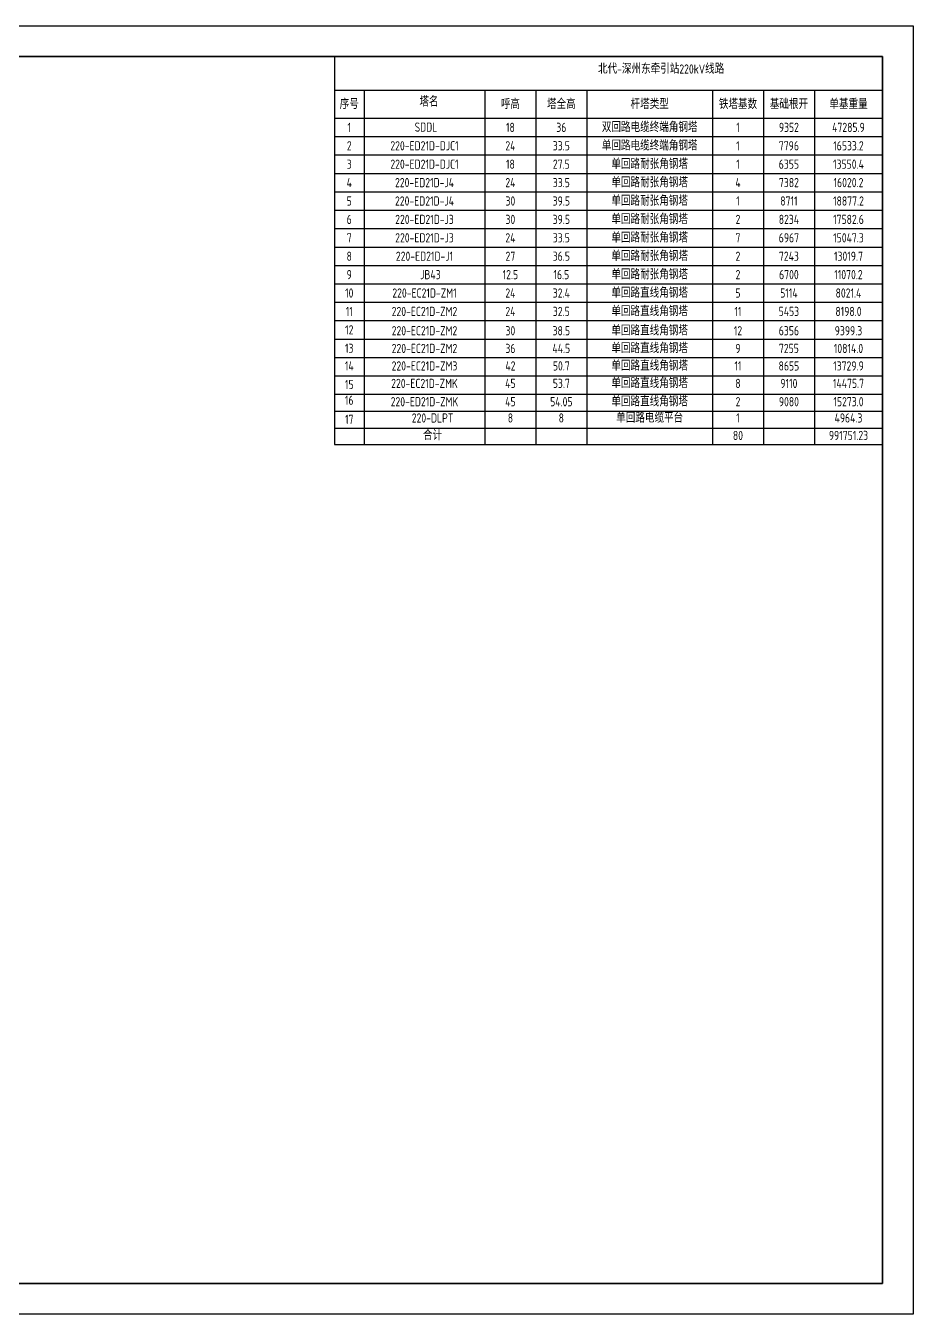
# Model space of a CAD drawing. Header units: millimetres. Extents: x 601 to 1195, y -2888 to -2468.
# Drawn here: x 905.6 to 1195.1, y -2887.8 to -2467.8 of the extents above; entities that cross this region are included whole.
import ezdxf
from ezdxf.enums import TextEntityAlignment as Align

# ---------------------------------------------------------------- set-up
doc = ezdxf.new("R2010")
doc.units = ezdxf.units.MM
doc.styles.get("Standard").update_dxf_attribs({"font": 'tssdeng.shx', "width": 0.7, "bigfont": 'tssdchn.shx'})

msp = doc.modelspace()

# ---------------------------------------------------------------- linework, layer by layer
at = {"color": 3}
for p, q in [((601.07, -2467.82), (1195.07, -2467.82)), ((1195.07, -2467.82), (1195.07, -2887.82)), ((1195.07, -2887.82), (601.07, -2887.82))]:
    msp.add_line(p, q, dxfattribs=at)
at = {"linetype": 'Continuous'}
for p, q in [((1006.33, -2477.82), (1185.07, -2477.82)), ((1006.33, -2477.82), (1006.33, -2604.29)), ((1185.07, -2477.82), (1185.07, -2604.29)), ((1006.33, -2488.81), (1185.07, -2488.81)), ((1015.95, -2488.81), (1015.95, -2604.29)), ((1015.95, -2488.81), (1015.95, -2604.29)), ((1055.39, -2488.81), (1055.39, -2604.29)), ((1072, -2488.81), (1072, -2604.29)), ((1088.61, -2488.81), (1088.61, -2604.29)), ((1129.6, -2488.81), (1129.6, -2604.29)), ((1146.21, -2488.81), (1146.21, -2604.29)), ((1162.83, -2488.81), (1162.83, -2604.29)), ((1006.33, -2497.94), (1185.07, -2497.94)), ((1006.33, -2503.94), (1185.07, -2503.94)), ((1006.33, -2509.94), (1185.07, -2509.94)), ((1006.33, -2515.94), (1185.07, -2515.94)), ((1006.33, -2521.94), (1185.07, -2521.94)), ((1006.33, -2521.94), (1185.07, -2521.94)), ((1006.33, -2527.94), (1185.07, -2527.94)), ((1006.33, -2533.94), (1185.07, -2533.94)), ((1006.33, -2539.94), (1185.07, -2539.94)), ((1006.33, -2545.94), (1185.07, -2545.94)), ((1006.33, -2551.94), (1185.07, -2551.94)), ((1006.33, -2557.94), (1185.07, -2557.94)), ((1006.33, -2563.94), (1185.07, -2563.94)), ((1006.33, -2569.94), (1185.07, -2569.94)), ((1006.33, -2569.94), (1185.07, -2569.94)), ((1006.33, -2575.94), (1185.07, -2575.94)), ((1006.33, -2581.94), (1185.07, -2581.94)), ((1006.33, -2587.94), (1185.07, -2587.94)), ((1006.33, -2593.47), (1185.07, -2593.47)), ((1006.33, -2599), (1185.07, -2599)), ((1006.33, -2604.29), (1185.07, -2604.29))]:
    msp.add_line(p, q, dxfattribs=at)
at = {"color": 3, "const_width": 0.6}
for points in [[(626.07, -2477.82), (1185.07, -2477.82)], [(1185.07, -2477.82), (1185.07, -2877.82)], [(1185.07, -2877.82), (626.07, -2877.82)]]:
    msp.add_lwpolyline(points, dxfattribs=at)

# ---------------------------------------------------------------- texts
at = {"width": 0.8}
msp.add_text('北代-深州东牵引站220kV线路', height=3, dxfattribs=at).set_placement((1112.85, -2481.92), align=Align.MIDDLE_CENTER)
at = {"linetype": 'Continuous', "width": 0.8}
for s, p in [('序号', (1011.14, -2493.42)), ('塔名', (1037.12, -2492.61)), ('呼高', (1063.69, -2493.42)), ('塔全高', (1080.3, -2493.42)), ('杆塔类型', (1109.11, -2493.42)), ('铁塔基数', (1137.91, -2493.42)), ('基础根开', (1154.52, -2493.42)), ('单基重量', (1173.95, -2493.42)), ('1', (1011.14, -2500.94)), ('SDDL', (1036.16, -2500.86)), ('18', (1063.69, -2500.94)), ('36', (1080.3, -2500.94)), ('双回路电缆终端角钢塔', (1109.11, -2500.94)), ('1', (1137.91, -2500.94)), ('9352', (1154.52, -2500.94)), ('47285.9', (1173.95, -2500.94)), ('2', (1011.14, -2506.94)), ('220-ED21D-DJC1', (1035.67, -2506.94)), ('24', (1063.69, -2506.94)), ('33.5', (1080.3, -2506.94)), ('单回路电缆终端角钢塔', (1109.11, -2506.94)), ('1', (1137.91, -2506.94)), ('7796', (1154.52, -2506.94)), ('16533.2', (1173.95, -2506.94)), ('3', (1011.14, -2512.94)), ('220-ED21D-DJC1', (1035.67, -2512.94)), ('18', (1063.69, -2512.94)), ('27.5', (1080.3, -2512.94)), ('单回路耐张角钢塔', (1109.11, -2512.94)), ('1', (1137.91, -2512.94)), ('6355', (1154.52, -2512.94)), ('13550.4', (1173.95, -2512.94)), ('4', (1011.14, -2518.94)), ('220-ED21D-J4', (1035.67, -2518.94)), ('24', (1063.69, -2518.94)), ('33.5', (1080.3, -2518.94)), ('单回路耐张角钢塔', (1109.11, -2518.94)), ('4', (1137.91, -2518.94)), ('7382', (1154.52, -2518.94)), ('16020.2', (1173.95, -2518.94)), ('5', (1011.14, -2524.94)), ('220-ED21D-J4', (1035.67, -2524.94)), ('30', (1063.69, -2524.94)), ('39.5', (1080.3, -2524.94)), ('单回路耐张角钢塔', (1109.11, -2524.94)), ('1', (1137.91, -2524.94)), ('8711', (1154.52, -2524.94)), ('18877.2', (1173.95, -2524.94)), ('6', (1011.14, -2530.94)), ('220-ED21D-J3', (1035.67, -2530.94)), ('30', (1063.69, -2530.94)), ('39.5', (1080.3, -2530.94)), ('单回路耐张角钢塔', (1109.11, -2530.94)), ('2', (1137.91, -2530.94)), ('8234', (1154.52, -2530.94)), ('17582.6', (1173.95, -2530.94)), ('7', (1011.14, -2536.94)), ('220-ED21D-J3', (1035.67, -2536.94)), ('24', (1063.69, -2536.94)), ('33.5', (1080.3, -2536.94)), ('单回路耐张角钢塔', (1109.11, -2536.94)), ('7', (1137.91, -2536.94)), ('6967', (1154.52, -2536.94)), ('15047.3', (1173.95, -2536.94)), ('8', (1011.14, -2542.94)), ('220-ED21D-J1', (1035.67, -2542.94)), ('27', (1063.69, -2542.94)), ('36.5', (1080.3, -2542.94)), ('单回路耐张角钢塔', (1109.11, -2542.94)), ('2', (1137.91, -2542.94)), ('7243', (1154.52, -2542.94)), ('13019.7', (1173.95, -2542.94)), ('9', (1011.14, -2548.94)), ('JB43', (1037.59, -2548.94)), ('12.5', (1063.69, -2548.94)), ('16.5', (1080.3, -2548.94)), ('单回路耐张角钢塔', (1109.11, -2548.94)), ('2', (1137.91, -2548.94)), ('6700', (1154.52, -2548.94)), ('11070.2', (1173.95, -2548.94)), ('10', (1011.14, -2554.94)), ('220-EC21D-ZM1', (1035.67, -2554.94)), ('24', (1063.69, -2554.94)), ('32.4', (1080.3, -2554.94)), ('单回路直线角钢塔', (1109.11, -2554.94)), ('5', (1137.91, -2554.94)), ('5114', (1154.52, -2554.94)), ('8021.4', (1173.95, -2554.94)), ('11', (1011.14, -2560.94)), ('220-EC21D-ZM2', (1035.67, -2560.94)), ('24', (1063.69, -2560.94)), ('32.5', (1080.3, -2560.94)), ('单回路直线角钢塔', (1109.11, -2560.94)), ('11', (1137.91, -2560.94)), ('5453', (1154.52, -2560.94)), ('8198.0', (1173.95, -2560.94)), ('12', (1011.14, -2566.94)), ('220-EC21D-ZM2', (1035.67, -2567.23)), ('30', (1063.69, -2567.23)), ('38.5', (1080.3, -2567.23)), ('单回路直线角钢塔', (1109.11, -2567.23)), ('12', (1137.91, -2567.23)), ('6356', (1154.52, -2567.23)), ('9399.3', (1173.95, -2567.23)), ('13', (1011.14, -2572.94)), ('220-EC21D-ZM2', (1035.67, -2573)), ('36', (1063.69, -2573)), ('44.5', (1080.3, -2573)), ('单回路直线角钢塔', (1109.11, -2573)), ('9', (1137.91, -2573)), ('7255', (1154.52, -2573)), ('10814.0', (1173.95, -2573)), ('14', (1011.14, -2578.7)), ('220-EC21D-ZM3', (1035.67, -2578.7)), ('42', (1063.69, -2578.7)), ('50.7', (1080.3, -2578.7)), ('单回路直线角钢塔', (1109.11, -2578.7)), ('11', (1137.91, -2578.7)), ('8655', (1154.52, -2578.7)), ('13729.9', (1173.95, -2578.7)), ('220-EC21D-ZMK', (1035.67, -2584.4)), ('45', (1063.69, -2584.4)), ('53.7', (1080.3, -2584.4)), ('单回路直线角钢塔', (1109.11, -2584.4)), ('8', (1137.91, -2584.4)), ('9110', (1154.52, -2584.4)), ('14475.7', (1173.95, -2584.4)), ('15', (1011.14, -2584.75)), ('16', (1011.14, -2589.88)), ('220-ED21D-ZMK', (1035.67, -2590.37)), ('45', (1063.69, -2590.37)), ('54.05', (1080.3, -2590.37)), ('单回路直线角钢塔', (1109.11, -2590.37)), ('2', (1137.91, -2590.37)), ('9080', (1154.52, -2590.37)), ('15273.0', (1173.95, -2590.37)), ('17', (1011.14, -2596.12)), ('220-DLPT', (1038.31, -2595.66)), ('8', (1063.69, -2595.66)), ('8', (1080.3, -2595.66)), ('单回路电缆平台', (1109.11, -2595.66)), ('1', (1137.91, -2595.66)), ('4964.3', (1173.95, -2595.66)), ('合计', (1038.31, -2601.37)), ('80', (1137.91, -2601.37)), ('991751.23', (1173.95, -2601.37))]:
    msp.add_text(s, height=3, dxfattribs=at).set_placement(p, align=Align.MIDDLE_CENTER)

doc.saveas('drawing.dxf')
